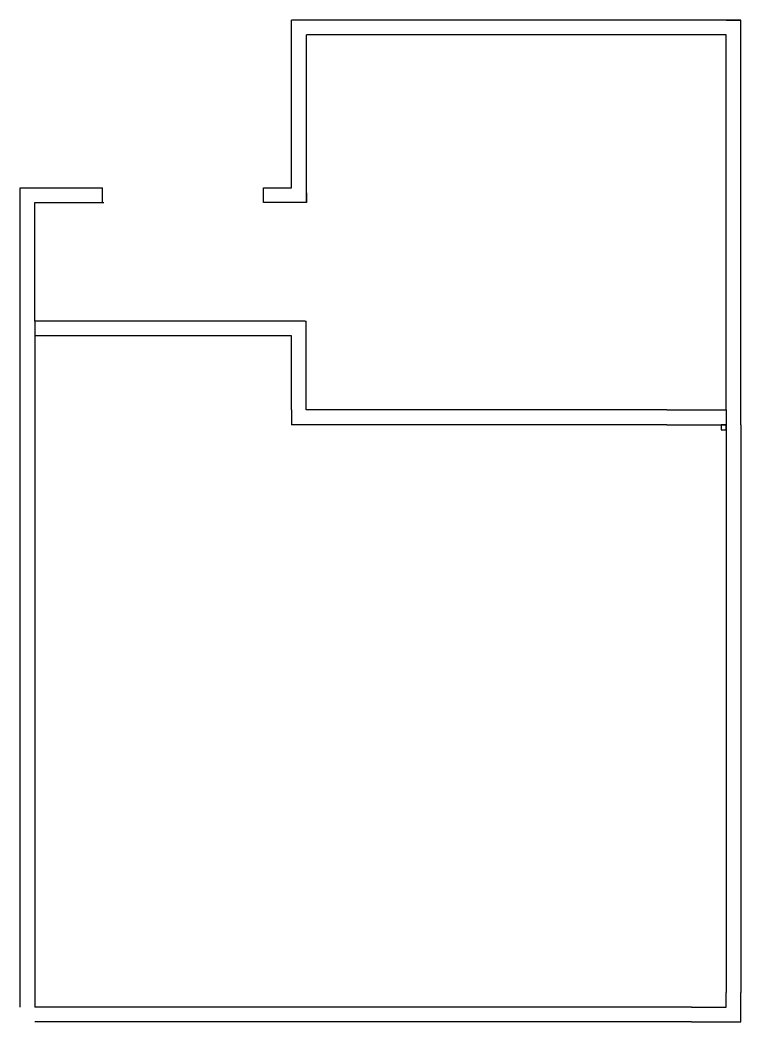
# Model space of a CAD drawing. Header units: millimetres. Extents: x 686 to 3901, y 1004 to 1838.
# Drawn here: x 2684.5 to 2830.5, y 1230.7 to 1433.7 of the extents above; entities that cross this region are included whole.
import ezdxf

# ---------------------------------------------------------------- set-up
doc = ezdxf.new("R2010")
doc.units = ezdxf.units.MM
doc.layers.add('Caja', color=7, linetype='Continuous')

msp = doc.modelspace()

# ---------------------------------------------------------------- linework, layer by layer
at = {"extrusion": (0, -1, 0)}
msp.add_line((2687.452, 1396.705, 63), (2687.452, 1396.705, 54), dxfattribs=at)
for p, q in [((2687.452, 1372.705, 5), (2687.452, 1369.705, 5)), ((2827.452, 1354.705, 5), (2827.452, 1351.705, 5))]:
    msp.add_line(p, q)
at = {"layer": 'Caja'}
for p, q in [((2830.452, 1433.705, 5), (2739.452, 1433.705, 5)), ((2739.452, 1430.705, 5), (2739.452, 1433.705, 5)), ((2827.452, 1433.705, 5), (2830.452, 1433.705, 5)), ((2830.452, 1393.705, 5), (2830.452, 1433.705, 5)), ((2739.452, 1399.705, 5), (2739.452, 1430.705, 5)), ((2827.452, 1430.705, 5), (2742.452, 1430.705, 5)), ((2742.452, 1396.705, 5), (2742.452, 1430.705, 5)), ((2827.452, 1354.705, 5), (2827.452, 1430.705, 5)), ((2684.452, 1396.705, 5), (2684.452, 1399.705, 5)), ((2684.452, 1399.705, 5), (2698.752, 1399.705, 5)), ((2698.752, 1399.705, 5), (2701.152, 1399.705, 5)), ((2701.152, 1396.705, 5), (2701.152, 1399.705, 5)), ((2733.752, 1396.705, 5), (2733.752, 1399.705, 5)), ((2733.752, 1399.705, 5), (2739.452, 1399.705, 5)), ((2742.452, 1398.705, 5), (2742.452, 1396.705, 5)), ((2684.452, 1233.705, 5), (2684.452, 1396.705, 5)), ((2687.452, 1396.705, 5), (2698.752, 1396.705, 5)), ((2687.452, 1396.705, 5), (2690.452, 1396.705, 5)), ((2687.452, 1372.705, 5), (2687.452, 1396.705, 5)), ((2698.752, 1396.705, 5), (2701.152, 1396.705, 5)), ((2701.152, 1396.705, 5), (2701.452, 1396.705, 5)), ((2737.952, 1396.705, 5), (2733.752, 1396.705, 5)), ((2742.452, 1396.705, 5), (2733.752, 1396.705, 5)), ((2830.452, 1354.705, 5), (2830.452, 1393.705, 5)), ((2690.452, 1372.705, 5), (2687.452, 1372.705, 5)), ((2742.172, 1372.705, 5), (2690.452, 1372.705, 5)), ((2742.172, 1372.705, 5), (2742.424, 1372.705, 5)), ((2742.424, 1369.705, 5), (2742.424, 1372.705, 5)), ((2690.452, 1369.705, 5), (2687.452, 1369.705, 5)), ((2687.452, 1369.705, 5), (2687.452, 1233.705, 5)), ((2739.424, 1369.705, 5), (2690.452, 1369.705, 5)), ((2739.424, 1354.705, 5), (2739.424, 1369.705, 5)), ((2742.424, 1354.705, 5), (2742.424, 1369.705, 5)), ((2739.424, 1354.705, 5), (2739.424, 1351.705, 5)), ((2745.424, 1354.705, 5), (2742.424, 1354.705, 5)), ((2747.452, 1354.705, 5), (2745.424, 1354.705, 5)), ((2815.452, 1354.705, 5), (2820.452, 1354.705, 5)), ((2820.452, 1354.705, 5), (2823.452, 1354.705, 5)), ((2830.452, 1351.705, 5), (2830.452, 1354.705, 5)), ((2742.424, 1351.705, 5), (2739.424, 1351.705, 5)), ((2745.424, 1351.705, 5), (2742.424, 1351.705, 5)), ((2747.452, 1351.705, 5), (2745.424, 1351.705, 5)), ((2815.452, 1351.705, 5), (2820.452, 1351.705, 5)), ((2820.452, 1351.705, 5), (2823.452, 1351.705, 5)), ((2823.452, 1351.705, 5), (2827.452, 1351.705, 5)), ((2827.452, 1351.705, 5), (2827.452, 1236.705, 5)), ((2830.452, 1351.705, 5), (2830.452, 1236.705, 5)), ((2820.452, 1233.705, 5), (2687.452, 1233.705, 5)), ((2823.452, 1233.705, 5), (2827.452, 1233.705, 5)), ((2820.452, 1230.705, 5), (2687.452, 1230.705, 5)), ((2826.452, 1230.705, 5), (2830.452, 1230.705, 5))]:
    msp.add_line(p, q, dxfattribs=at)
at = {"layer": 'Caja', "extrusion": (6.12323e-17, -1, 6.12323e-17)}
for p, q in [((2815.452, 1354.705, 5), (2747.452, 1354.705, 5)), ((2815.452, 1351.705, 5), (2747.452, 1351.705, 5))]:
    msp.add_line(p, q, dxfattribs=at)
at = {"layer": 'Caja', "extrusion": (1, -6.12323e-17, -3.06162e-16)}
msp.add_line((2823.452, 1354.705, 5), (2827.452, 1354.705, 5), dxfattribs=at)
at = {"layer": 'Caja', "elevation": 5}
msp.add_lwpolyline([(2827.452, 1351.705), (2826.452, 1351.705), (2826.452, 1350.705), (2827.452, 1350.705)], close=True, dxfattribs=at)
for points in [[(2827.452, 1233.705), (2827.452, 1236.705)], [(2830.452, 1230.705), (2830.452, 1236.705)], [(2820.452, 1233.705), (2823.452, 1233.705)], [(2820.452, 1230.705), (2826.452, 1230.705)]]:
    msp.add_lwpolyline(points, dxfattribs=at)

doc.saveas('drawing.dxf')
